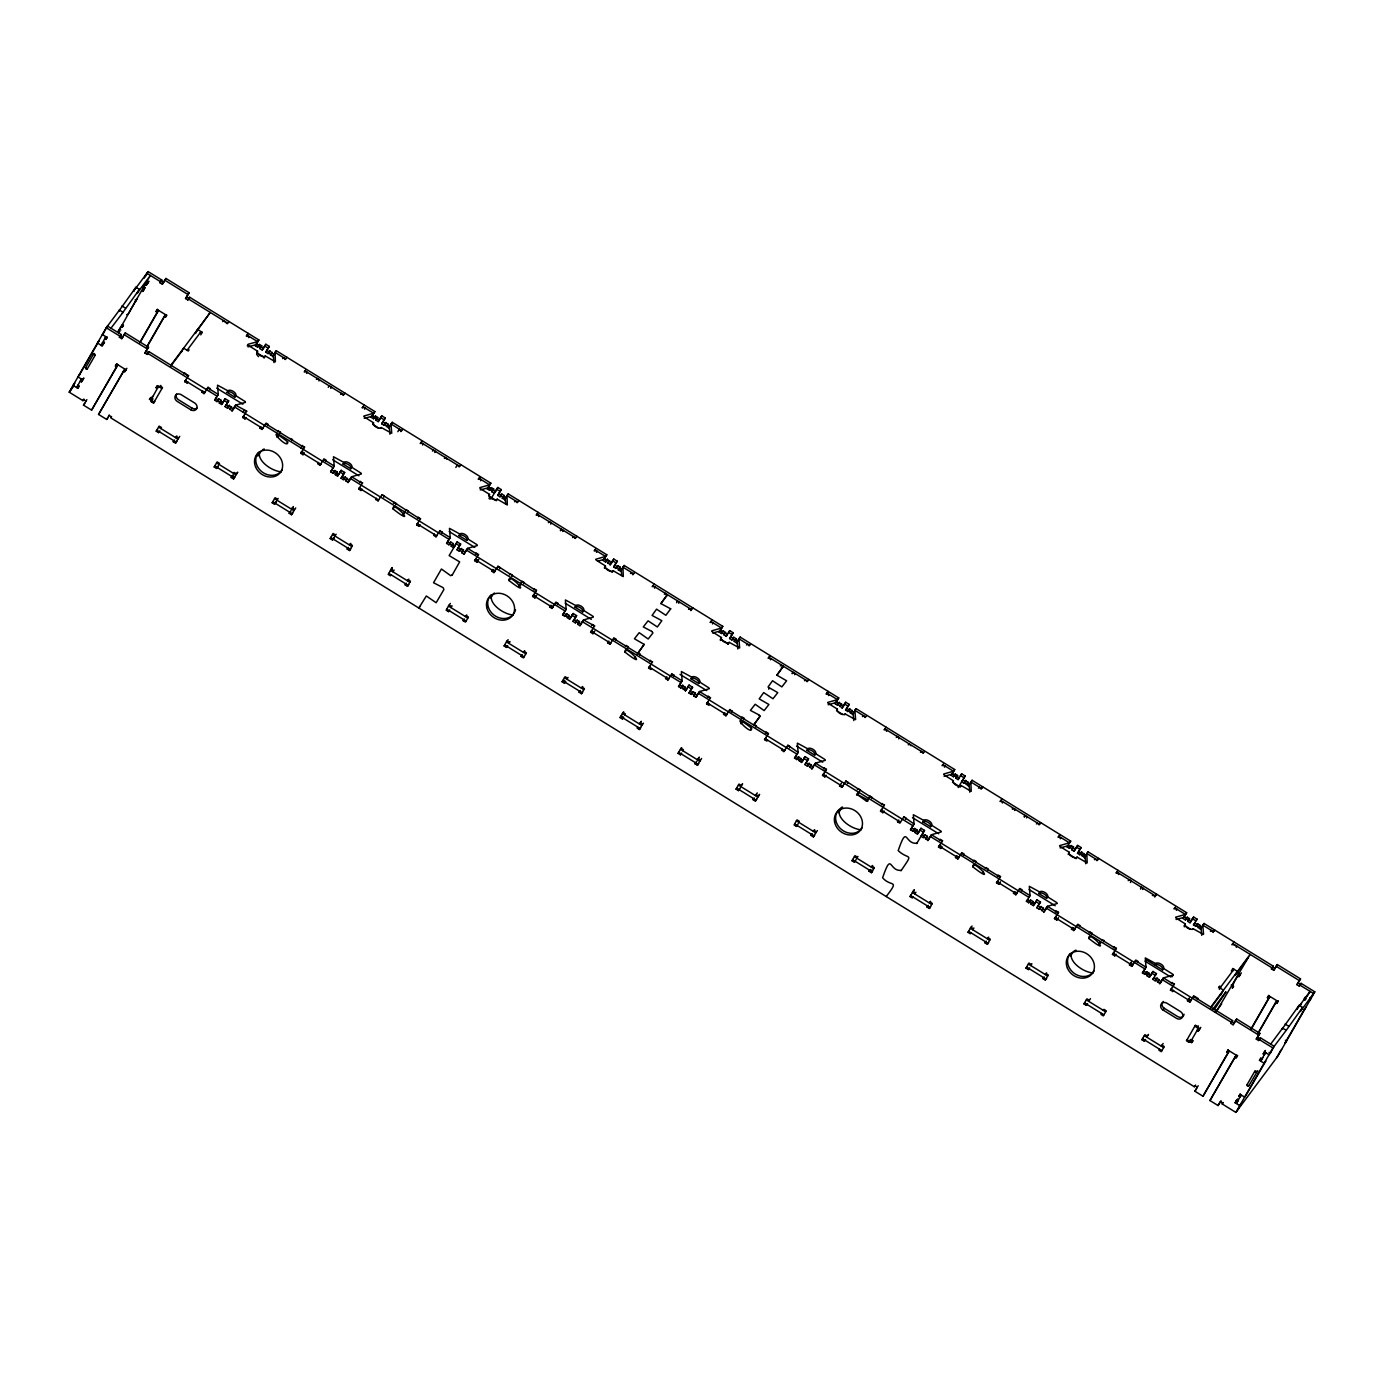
<?xml version="1.0" encoding="UTF-8"?>
<svg xmlns="http://www.w3.org/2000/svg" width="1384" height="1384" viewBox="0 0 1384 1384"><rect width="100%" height="100%" fill="white"/><g stroke="black" fill="none" stroke-linecap="round" stroke-linejoin="round"><path stroke-width="1.5" d="M651.674 631.363L652.954 632.903L648.179 639.01L639.2 632.678L634.443 638.785L644.166 644.39L637.228 654.321M670.704 608.839L660.912 603.597L666.984 595.189L665.081 593.182L664.372 594.255M670.704 608.822L665.877 615.292L656.552 609.15L652.072 615.447L661.846 620.689L657.365 626.969L648.058 620.828L643.283 626.935L651.674 631.363M758.795 714.819L760.076 716.341L753.778 724.905M758.795 714.819L750.405 710.39L755.18 704.266L764.141 710.597L768.916 704.491L759.193 698.885L763.674 692.588L772.999 698.747L777.773 692.64L768.034 687.035L772.532 680.738L781.839 686.897L786.614 680.772L776.891 675.184L782.946 666.777L781.043 664.787L780.334 665.86M452.43 574.81L450.7 575.692L441.427 569.014L433.538 582.733L443.122 587.664L443.901 589.515L436.15 602.732L426.324 595.985L418.85 608.026L420.113 606.348M477.342 545.556L467.584 548.358L464.003 554.102L461.668 552.683L463.519 549.967L461.201 548.548L459.35 551.247L457.031 549.811L460.63 544.05L457.152 541.905L449.143 555.607L459.644 561.887L452.101 575.242M901.347 870.328C888.736 871.764 892.023 850.641 882.611 877.75C891.002 887.646 900.033 878.494 886.21 896.538M916.952 843.202C904.323 844.638 907.627 823.515 898.199 850.624C908.942 860.744 914.08 851.419 901.036 870.761M85.566 367.815L85.998 369.113L87.296 368.888L95.098 355.325L94.666 354.027L93.368 354.252L85.566 367.815L87.296 368.888M135.736 300.864L135.303 299.567M118.47 331.399L137.051 298.494M857.769 792.323L858.201 793.62M1254.804 1071.251C1257.606 1074.313 1256.603 1069.624 1254.804 1071.251L1247.001 1084.814L1247.434 1086.111L1248.749 1085.886L1257.796 1070.645M83.974 399.232L82.919 400.651L69.2 392.174L106.257 327.748L119.37 310.154L123.107 312.196L110.98 328.198M70.463 390.496L74.771 383.143L73.093 385.392L77.746 388.247L78.992 386.568M79.234 375.237L99.146 340.758L97.468 343.007L102.105 345.862L104.544 342.142M103.61 332.835L107.502 326.053L121.221 334.53L119.387 337.229L121.705 338.665L122.968 336.987L120.65 335.551M119.37 310.154L118.782 311.175L135.926 287.267L139.403 289.412L137.068 293.477L137.916 292.353M81.448 379.06L76.587 387.537L78.248 385.288M105.824 336.675L101.032 345.498M77.746 388.247L79.113 385.946M83.87 378.091L80.289 381.102L81.448 381.811L83.663 378.368M102.105 345.862L104.336 342.436M107.07 337.731L105.911 337.021L104.665 338.699L105.824 339.426L106.983 337.385L102.347 334.53L104.025 332.281M135.926 287.267L133.591 291.332L134.421 290.207M122.276 313.32L139.403 289.412M143.953 278.374L146.877 273.288L160.613 281.765L161.859 280.07L148.14 271.61L135.009 289.204M145.216 276.696L148.14 271.61M119.751 331.485L118.384 331.053L120.91 326.641L122.173 324.963L123.332 325.673L122.086 327.351L120.91 326.641M144.957 287.976L143.919 289.377L142.76 288.668L146.548 282.578L147.707 283.288L148.884 281.246L146.445 284.966L145.285 284.256M119.543 331.762L118.574 333.527M122.086 327.351L123.453 325.05M141.583 290.692L142.742 291.418L143.919 289.377M146.445 284.966L147.621 282.942M82.919 400.651L83.715 399.353M119.387 337.229L121.221 334.53M117.813 365.047L116.567 366.725L115.408 366.016L116.654 364.338L117.813 365.047L91.604 410.131L83.49 405.131L86.31 400.737M121.705 338.665L125.304 332.904L148.503 347.228L144.905 352.989L147.223 354.408L149.057 351.709L188.293 375.929M493.137 490.092L495.455 491.528L494.192 493.206L491.874 491.787L493.707 489.071L491.389 487.652L489.555 490.351L487.237 488.915L490.836 483.154L392.26 422.31L389.925 426.376L385.859 422.501L384.025 425.199L381.707 423.763L385.306 418.02L381.811 415.857L378.23 421.618L375.912 420.182L377.745 417.484L375.427 416.048L373.576 418.747L371.258 417.328L374.856 411.567L276.281 350.723L273.945 354.788L269.897 350.896L268.046 353.612L265.728 352.176L269.326 346.415L265.849 344.27L262.251 350.031L259.933 348.595L261.766 345.896L259.448 344.46L257.614 347.159L255.296 345.723L258.894 339.98L189.695 297.266L187.861 299.965L185.542 298.529L189.124 292.768L165.942 278.461L162.343 284.204L160.025 282.786L160.613 281.765M160.025 282.786L161.859 280.07M115.408 366.016L116.775 363.698M162.343 284.204L165.942 278.461M91.604 410.131L116.567 366.725M156.046 311.573L157.292 309.878L158.451 310.604L157.205 312.282L156.046 311.573L157.413 309.255M107.935 417.76L106.689 419.438L98.558 414.439L123.522 371.033L124.785 369.338L125.944 370.064L124.681 371.742L123.522 371.033M139.525 343.024L157.205 312.282M124.785 369.338L98.558 414.439M140.77 341.346L158.451 310.604M124.681 371.742L126.895 368.3M146.479 347.315L164.16 316.573L165.405 314.895L166.564 315.604L165.319 317.299L164.16 316.573M146.687 347.453L165.405 314.895M106.689 419.438L109.232 415.096M144.905 352.989L148.503 347.228M165.319 317.299L166.703 314.981M1195.568 1085.056L1194.305 1086.734L110.755 417.83L111.55 416.532M147.223 354.408L149.057 351.709M185.542 298.529L189.124 292.768M187.861 299.965L189.695 297.266M154.108 402.087L149.472 399.232L153.053 396.222M156.098 387.693L157.361 386.015L158.52 386.724L157.257 388.42L156.098 387.693L157.274 385.669L161.911 388.523M158.433 386.378L151.133 399.734M154.783 401.429L153.52 403.107L151.202 401.671L151.79 400.651M181.269 352.245L183.605 348.163L188.241 351.034L189.089 349.91L187.636 349.702M153.52 403.107L162.499 387.503L160.181 386.084L159.593 387.087L160.855 385.409M199.919 333.233L202.22 332.316L197.566 329.461L195.23 333.527L196.078 332.402M200.749 334.859L202.22 332.316M183.761 373.818L184.47 372.746L188.362 375.981M159.8 430.943L158.555 432.621L156.236 431.202L159.16 426.116L161.478 427.535L160.89 428.556M187.238 382.832L184.695 381.69L188.708 375.375M158.555 432.621L159.143 431.618M187.013 383.126L187.809 381.828M222.703 321.607L223.43 320.534L227.253 323.735L228.931 321.486M176.823 441.444L175.56 443.122L173.242 441.704L173.83 440.683M205.282 391.932L204.036 393.627L201.718 392.191L202.289 391.17M175.56 443.122L178.484 438.036L176.166 436.617L175.578 437.621L176.841 435.943M204.036 393.627L208.05 387.312L210.368 388.731L209.659 389.804M206.579 389.856L208.05 387.312M246.3 336.174L247.009 335.101L257.632 341.658L258.894 339.98M248.618 337.592L249.033 337.039M245.4 402.381L235.643 405.166L233.308 409.232L229.26 405.356L227.408 408.055L225.09 406.619L228.689 400.876L225.211 398.73L221.613 404.474L219.295 403.038L221.146 400.339L218.828 398.921L216.977 401.62L214.658 400.184L218.257 394.423L217.513 385.15L227.979 390.859A4.55 2.318 29.9 0 1 233.239 391.378A4.55 2.318 29.9 0 1 235.713 395.634L245.141 401.55M214.658 400.184L218.257 394.423L207.617 387.866M247.286 345.758L248.168 344.235L257.632 341.658L255.296 345.723M216.977 401.62L217.565 400.599L219.883 402.035L221.146 400.339M218.828 398.921L218.24 399.924L215.921 398.505M219.295 403.038L219.883 402.035M235.713 395.634L234.83 397.156L227.097 392.381L227.979 390.859M221.613 404.474L225.211 398.73M257.614 347.159L258.202 346.138L260.521 347.574L261.766 345.896M259.448 344.46L258.877 345.481L256.559 344.045M225.09 406.619L228.689 400.876M248.151 345.273L257.58 351.19L256.697 352.712L264.43 357.487L265.313 355.965L275.399 361.829L275.035 352.401L276.281 350.723M259.933 348.595L260.521 347.574M227.408 408.055L229.26 405.356M262.251 350.031L265.849 344.27M233.1 409.526L232.062 410.927L227.997 407.034M232.062 410.927L235.643 405.166L246.698 411.169L243.965 410.304M265.728 352.176L269.326 346.415M268.046 353.612L269.897 350.896M273.945 354.788L272.683 356.466L268.634 352.591M272.683 356.466L275.035 352.401L285.658 358.958M242.927 412.276L244.38 409.733M217.79 466.737L216.544 468.432L214.209 466.996L217.15 461.91L219.468 463.346L218.88 464.349M246.058 417.518L245.003 418.92L242.684 417.484L246.698 411.169M216.544 468.432L218.378 465.716M245.003 418.92L245.591 417.899M282.63 358.594L283.339 357.522L285.242 359.529L286.921 357.28M232.477 475.802L234.796 477.238L233.55 478.933L231.232 477.497L231.803 476.477M233.567 473.432L234.155 472.411L236.474 473.847L237.719 472.152M263.271 427.725L262.008 429.421L259.69 427.985L260.486 426.687M233.55 478.933L236.474 473.847M262.008 429.421L266.022 423.106L268.358 424.542L267.631 425.597M304.272 371.967L304.982 370.895L343.647 394.751M305.899 369.822L304.567 371.448L307.3 372.331L306.591 373.403M277.492 431.687L278.201 430.614L280.225 432.552M279.81 433.123L280.519 432.05M316.452 379.476L317.161 378.403L319.479 379.839L318.925 380.946M286.765 443.312L287.63 441.79C260.988 420.788 289.1 451.755 287.63 441.79M289.896 438.52L292.508 439.455L291.799 440.527M328.267 387.33L329.15 385.807L331.468 387.243L330.759 388.316M301.66 446.599L302.369 445.527L304.393 447.482M300.899 448.07L302.369 445.527M275.779 502.53L276.368 501.527L274.516 504.226L272.198 502.79L275.122 497.704L277.44 499.14L276.869 500.16L278.115 498.465M304.03 453.312L302.992 454.713L300.674 453.277L304.688 446.963M274.516 504.226L275.105 503.205M302.992 454.713L303.788 453.416M340.62 394.388L341.329 393.333L343.232 395.322L344.91 393.073M292.785 513.032L291.522 514.727L289.204 513.291L291.055 510.592M293.391 506.527L291.557 509.226L292.803 507.53M321.261 463.536L319.998 465.214L317.68 463.778L318.476 462.481M291.522 514.727L294.463 509.641L292.128 508.205M319.998 465.214L324.012 458.9L326.33 460.336L325.621 461.408M362.262 407.761L364.234 405.01M362.383 407.709L362.971 406.688L373.611 413.245L374.856 411.567M364.58 409.197L365.29 408.124L362.556 407.259M361.38 473.968L351.623 476.753L349.287 480.836L345.221 476.944L343.388 479.642L341.07 478.224L344.668 472.463L341.191 470.318L337.592 476.079L335.274 474.643L337.108 471.944L334.79 470.508L332.956 473.207L330.638 471.771L334.219 466.027L333.475 456.737L343.941 462.464A4.55 2.318 29.9 0 1 349.2 462.965A4.55 2.318 29.9 0 1 351.674 467.221L361.103 473.155M330.638 471.771L334.219 466.027L323.596 459.453M332.956 473.207L333.527 472.186L335.862 473.622L337.108 471.944M334.79 470.508L334.201 471.529L331.883 470.093M335.274 474.643L335.862 473.622M351.674 467.221L350.792 468.761L343.076 463.986L343.941 462.464M337.592 476.079L341.191 470.318M371.258 417.328L373.611 413.245L363.854 416.048M373.576 418.747L374.164 417.743L376.483 419.162L377.745 417.484M375.427 416.048L374.839 417.068L372.521 415.632M341.07 478.224L344.668 472.463M373.109 423.556L373.542 422.777L364.113 416.861M375.912 420.182L376.483 419.162M343.388 479.642L345.221 476.944M378.23 421.618L381.811 415.857M349.287 480.836L348.024 482.514L343.976 478.639M381.707 423.763L385.306 418.02M348.024 482.514L351.623 476.753L362.245 483.327M380.842 428.313L381.275 427.552L391.741 433.278L390.997 423.988L392.26 422.31M384.025 425.199L385.859 422.501M389.925 426.376L388.662 428.054L384.614 424.179M388.662 428.054L390.997 423.988L401.637 430.562M359.632 482.393L360.359 481.338L362.383 483.276M332.506 540.019L334.34 537.321L332.506 540.019L330.188 538.584L333.112 533.497L335.43 534.933L334.841 535.954L336.104 534.259M362.02 489.106L360.982 490.507L358.664 489.071L362.677 482.757M360.982 490.507L361.553 489.486M398.592 430.199L399.319 429.127L397.848 431.67M400.928 431.618L402.536 429.472M350.775 548.842L349.512 550.521L347.194 549.085L347.782 548.064M378.195 500.731L375.67 499.572L376.465 498.275M349.512 550.521L352.436 545.434L350.117 543.998L349.529 545.019L350.792 543.341M377.988 501.008L382.001 494.693L384.32 496.129L383.61 497.202M382.001 494.693L420.234 519.121M420.252 443.555L420.961 442.482L459.609 466.356M421.861 441.409L420.546 443.053L423.279 443.918L422.57 444.991M393.471 503.274L394.18 502.219L396.499 503.638L395.789 504.71M393.073 508.949C391.603 498.967 419.715 529.934 393.073 508.949L394.25 506.994M432.431 451.08L433.14 450.008L435.458 451.443L434.749 452.499M403.609 513.377L402.727 514.9L404.405 512.668M404.872 511.699L406.152 509.606L408.488 511.042L407.761 512.115M444.402 458.467L445.112 457.395L447.153 459.35M417.622 518.204L418.331 517.132L420.373 519.069M390.426 571.125L392.347 567.613L388.177 574.377L390.496 575.813L391.084 574.793M420.009 524.899L418.954 526.301L416.636 524.882L420.649 518.55M418.954 526.301L419.75 525.003M455.838 467.463L457.291 464.92L459.194 466.91L460.872 464.661M408.764 584.636L407.502 586.314L405.183 584.878L405.772 583.858M437.015 535.4L435.977 536.802L433.642 535.366L434.438 534.068M407.502 586.314L410.425 581.228L408.107 579.792L407.519 580.813L408.782 579.135M435.977 536.802L439.991 530.487L442.015 532.425M441.6 532.996L442.309 531.923M478.241 479.348L479.85 477.203M480.559 480.784L481.269 479.712L478.518 478.847M454.609 546.265L453.554 547.666L451.236 546.23L453.087 543.531L450.769 542.096L448.918 544.794L446.599 543.376L450.198 537.615L449.454 528.342L459.921 534.051A4.55 2.318 29.9 0 1 465.18 534.57A4.55 2.318 29.9 0 1 467.654 538.826L477.082 544.742M446.599 543.376L450.198 537.615L439.558 531.058M448.918 544.794L449.506 543.791L451.824 545.209L453.087 543.531M450.769 542.096L450.181 543.116L447.862 541.68M451.236 546.23L451.824 545.209M467.654 538.826L466.771 540.348L459.038 535.573L459.921 534.051M487.237 488.915L490.836 483.154M455.267 545.192L457.152 541.905M489.555 490.351L490.144 489.331L492.462 490.766L493.707 489.071M491.389 487.652L490.818 488.656L488.5 487.237M457.031 549.811L460.63 544.05M489.088 495.143L489.521 494.382L480.092 488.466M491.874 491.787L492.462 490.766M459.35 551.247L461.201 548.548M490.853 499.018L497.79 487.462L501.267 489.607L497.669 495.351L499.987 496.787L501.838 494.088L504.157 495.524L502.306 498.223L504.624 499.659L508.222 493.898L606.798 554.759L603.199 560.503L605.517 561.939L607.368 559.24L611.417 563.115L613.752 559.049L617.247 561.195L613.648 566.956L615.966 568.392L617.8 565.675L620.118 567.111L618.285 569.81L620.603 571.246L624.201 565.485L722.777 626.346L719.178 632.107L721.496 633.526L723.33 630.827L727.396 634.72L726.133 636.398L722.085 632.523L721.496 633.526M494.953 492.393L497.79 487.462M461.668 552.683L463.519 549.967M464.003 554.102L467.584 548.358L478.224 554.915M497.669 495.351L501.267 489.607M508.222 493.898L506.976 495.593L507.34 505.004L497.254 499.157L496.372 500.679L488.638 495.904M499.987 496.787L501.838 494.088M502.306 498.223L504.157 495.524M504.624 499.659L506.976 495.593L517.599 502.15M475.612 553.998L476.321 552.925L478.345 554.863M474.626 560.676L475.888 558.98L478.207 560.416L476.944 562.094L474.626 560.676L478.639 554.361M452.066 605.863L450.821 607.541L451.409 606.521L449.091 605.085L446.15 610.171L448.485 611.607L449.056 610.586M476.944 562.094L478.795 559.396M514.571 501.786L515.281 500.714L517.183 502.703L518.862 500.472M466.771 614.928L465.508 616.607L466.097 615.586L468.415 617.022L465.491 622.108L463.173 620.672L463.744 619.669M491.631 571.177L492.894 569.481L495.212 570.917L493.95 572.595L491.631 571.177L492.22 570.156M493.95 572.595L497.963 566.281L500.281 567.717L499.572 568.789M497.963 566.281L536.213 590.708M536.213 515.142L538.186 512.391M538.532 516.578L539.241 515.505L536.508 514.64M509.433 574.879L510.142 573.806L512.461 575.242L511.751 576.315M509.035 580.536C507.565 570.554 535.694 601.538 509.035 580.536L510.229 578.581M548.393 522.668L549.102 521.595L551.42 523.031L550.711 524.103M519.571 584.982L518.706 586.505L520.384 584.256M520.834 583.287L522.131 581.211L524.449 582.629L523.74 583.702M560.382 530.072L561.091 528.999L560.503 530.764M562.7 531.491L563.409 530.435L560.676 529.553M533.601 589.792L534.311 588.719L536.335 590.657M507.72 645.722L506.457 647.401L504.139 645.982L507.063 640.896L509.381 642.314L508.81 643.335L510.056 641.657M536.767 595.189L534.933 597.905L532.615 596.469L536.629 590.155M506.457 647.401L507.046 646.397M534.933 597.905L535.522 596.885M572.561 537.58L573.27 536.508L575.173 538.497L576.851 536.265M524.744 650.722L523.498 652.4L524.069 651.397L526.404 652.816L523.463 657.902L521.145 656.483L521.733 655.462M549.621 606.971L550.884 605.275L553.202 606.711L551.939 608.406L549.621 606.971L550.209 605.95M551.939 608.406L555.953 602.092L558.271 603.51L557.562 604.583M594.203 550.953L595.812 548.808M596.521 552.372L597.231 551.316L594.497 550.434M593.321 617.16L583.564 619.946L579.965 625.706L577.647 624.271L579.481 621.572L577.163 620.136L575.329 622.835L573.011 621.399L576.609 615.655L573.132 613.51L570.779 617.575L566.731 613.683L564.897 616.399L562.579 614.963L566.16 609.202L565.416 599.929L575.882 605.638A4.55 2.318 29.9 0 1 581.142 606.157A4.55 2.318 29.9 0 1 583.615 610.413L593.044 616.33M562.579 614.963L566.16 609.202L555.538 602.646M564.897 616.399L565.468 615.378L569.533 619.253L570.779 617.575M566.731 613.683L566.143 614.704L563.824 613.285M583.615 610.413L582.733 611.936L575.017 607.161L575.882 605.638M569.533 619.253L573.132 613.51M603.199 560.503L606.798 554.759M605.517 561.939L606.106 560.918L610.171 564.81L611.417 563.115M607.368 559.24L606.78 560.26L604.462 558.825M573.011 621.399L576.609 615.655M604.375 568.115A4.55 2.318 29.9 0 1 604.618 567.492L605.483 565.969L596.054 560.053M575.329 622.835L575.917 621.814L578.235 623.25L579.481 621.572M577.163 620.136L576.592 621.157L574.256 619.721M610.171 564.81L613.752 559.049M577.647 624.271L578.235 623.25M613.648 566.956L617.247 561.195M579.965 625.706L583.564 619.946L594.618 625.949L592.3 624.513L591.573 625.585M624.201 565.485L622.938 567.181L623.302 576.609L613.216 570.744L612.351 572.267L604.618 567.492M615.966 568.392L616.555 567.371L618.873 568.789L620.118 567.111M617.8 565.675L617.212 566.696L614.894 565.26M618.285 569.81L618.873 568.789M620.603 571.246L622.938 567.181L633.578 573.737M562.129 681.776L563.392 680.08L565.71 681.516L564.447 683.212L562.129 681.776L565.053 676.689L567.371 678.108L566.783 679.129L568.046 677.451M594.168 632.004L592.923 633.699L590.605 632.263L594.618 625.949M564.447 683.212L565.035 682.191M592.923 633.699L594.757 631M630.533 573.374L630.966 572.82M632.851 574.81L634.477 572.665M582.716 692.017L581.453 693.695L579.135 692.277L579.723 691.256M611.174 642.505L609.929 644.2L607.611 642.764L608.199 641.743M581.453 693.695L584.377 688.609L582.058 687.191L581.47 688.194L582.733 686.516M609.929 644.2L613.942 637.886L616.261 639.304L615.551 640.377M652.193 586.747L654.165 583.996M654.511 588.183L655.22 587.11L652.487 586.228M625.412 646.466L626.122 645.394L628.44 646.83L627.142 648.923M625.014 652.123C623.544 642.159 651.656 673.126 625.014 652.123L626.191 650.186M666.517 596.141L667.399 594.618L660.912 603.58M634.668 658.092L635.55 656.57M639.702 655.289L640.429 654.234L638.093 652.798M678.662 603.095L679.094 602.524M649.563 661.379L650.272 660.306L652.297 662.261M620.118 717.569L621.364 715.891L623.682 717.31L622.437 719.005L620.118 717.569L623.042 712.483L625.36 713.919L624.772 714.923M651.483 668.472L650.895 669.493L648.577 668.057L652.591 661.742M622.437 719.005L623.025 717.985M688.523 609.168L688.938 608.614M690.841 610.603L692.813 607.853M637.713 727.05L637.124 728.071L639.443 729.506L640.706 727.811M669.164 678.298L667.918 679.994L665.583 678.558L666.171 677.537M640.723 722.31L641.311 721.289L639.46 724.005L640.048 722.984L642.366 724.42L639.443 729.506M667.918 679.994L671.932 673.679L673.956 675.617M673.541 676.171L674.25 675.115M710.165 622.541L712.137 619.79M712.5 623.976L713.21 622.904L710.459 622.039M680.859 687.986L681.447 686.966L685.495 690.841L686.758 689.163L682.71 685.288L680.859 687.986L678.541 686.551L682.139 680.807L681.395 671.517L691.862 677.226A4.55 2.318 29.9 0 1 697.121 677.762A4.55 2.318 29.9 0 1 699.595 682.001L709.023 687.934M678.541 686.551L682.139 680.807L671.499 674.233M699.595 682.001L698.712 683.54L690.979 678.766L691.862 677.226M719.178 632.107L722.777 626.346M685.495 690.841L689.094 685.097L692.571 687.242L688.972 693.003L691.291 694.422L693.142 691.723L695.46 693.159L693.609 695.858L695.944 697.294L699.526 691.533L709.283 688.748M688.972 693.003L692.571 687.242M720.441 640.481A4.55 2.318 29.9 0 1 720.58 639.097L721.462 637.557L712.033 631.64M691.291 694.422L691.879 693.419L694.197 694.837L695.46 693.159M693.142 691.723L692.554 692.744L690.235 691.308M726.133 636.398L729.731 630.637L733.209 632.782L729.61 638.543L731.928 639.979L733.779 637.28L736.098 638.699L734.247 641.415L736.565 642.833L740.163 637.09L838.739 697.934L835.14 703.695L837.458 705.131L839.309 702.432L843.358 706.307L845.693 702.242L849.188 704.387L845.589 710.13L847.908 711.566L849.741 708.867L853.79 712.743L852.544 714.438L848.496 710.546L847.908 711.566M693.609 695.858L694.197 694.837M695.944 697.294L699.526 691.533L710.165 698.107M729.61 638.543L733.209 632.782M727.759 644.287A4.55 2.318 29.9 0 0 728.313 643.854L729.195 642.332L739.662 648.041L738.918 638.768L740.163 637.09M731.928 639.979L732.517 638.958L734.835 640.394L736.098 638.699M733.779 637.28L733.191 638.284L730.873 636.865M734.247 641.415L734.835 640.394M736.565 642.833L738.918 638.768L749.54 645.325M707.553 697.173L708.262 696.1L710.286 698.055M681.672 753.104L680.426 754.799L678.091 753.363L681.032 748.277L683.35 749.713L682.762 750.733M709.473 704.266L708.885 705.286L706.567 703.851L710.58 697.536M680.426 754.799L680.997 753.778M746.512 644.979L747.222 643.906L749.125 645.896L750.439 644.252M698.678 763.605L697.432 765.3L695.114 763.864L696.948 761.165M699.283 757.1L697.449 759.799L698.712 758.103M727.154 714.109L725.891 715.788L723.572 714.352L724.161 713.331M697.432 765.3L700.356 760.214L698.038 758.778M725.891 715.788L729.904 709.473L731.946 711.411M731.513 711.981L732.222 710.909M768.155 658.334L770.127 655.583M770.473 659.77L770.905 659.199M741.374 718.054L742.083 716.998L744.402 718.417L743.692 719.49M768.795 689.232L768.777 687.9M750.647 729.679L751.512 728.157C724.87 707.155 752.982 738.139 751.512 728.157M755.681 726.894L756.391 725.822L754.072 724.386M792.323 673.247L793.032 672.174L792.15 673.714M794.641 674.683L795.35 673.61L792.617 672.745M765.542 732.984L766.252 731.911L768.276 733.849M739.662 788.915L738.399 790.593L736.08 789.157L739.004 784.071L741.322 785.506L742.585 783.828L740.751 786.527L741.322 785.506M767.463 740.059L766.874 741.08L764.556 739.644L768.57 733.33M738.399 790.593L740.25 787.894M804.502 680.772L805.211 679.7L807.114 681.689L808.775 679.44M756.667 799.416L755.404 801.094L753.086 799.658L753.674 798.637M782.15 749.142L781.562 750.145L783.88 751.581L785.143 749.903M755.404 801.094L759.591 794.329M783.88 751.581L787.894 745.267L790.212 746.703L789.503 747.775M787.894 745.267L798.101 752.394L794.52 758.138L796.838 759.574L798.672 756.875L802.72 760.75L805.073 756.685L808.55 758.83L804.952 764.591L807.27 766.027L809.104 763.328L813.169 767.203L811.906 768.881L807.858 765.006L807.27 766.027M826.144 694.128L828.116 691.377L827.234 692.9M828.462 695.564L829.172 694.491L826.438 693.626M794.52 758.138L798.101 752.394L797.357 743.121L807.823 748.831A4.55 2.318 29.9 0 1 813.083 749.349A4.55 2.318 29.9 0 1 815.557 753.605L824.985 759.522M796.838 759.574L798.672 756.875M802.72 760.75L801.474 762.446L797.409 758.553M815.557 753.605L814.674 755.128L806.958 750.353L807.823 748.831M801.474 762.446L805.073 756.685M835.14 703.695L838.739 697.934M837.458 705.131L839.309 702.432M804.952 764.591L808.55 758.83M827.995 703.245L837.424 709.162L836.559 710.684L842.562 714.386M843.358 706.307L842.112 707.985L838.047 704.11M809.104 763.328L808.533 764.331L806.197 762.913M842.112 707.985L845.693 702.242M845.589 710.13L849.188 704.387M811.906 768.881L815.505 763.138L825.262 760.335M844.724 714.698L845.157 713.936L855.623 719.645L854.88 710.355L856.142 708.677L954.718 769.539L951.119 775.282L953.438 776.718L955.271 774.019L957.59 775.455L955.756 778.154L958.074 779.59L959.337 777.894L957.019 776.459M849.741 708.867L849.153 709.888L846.835 708.452M852.544 714.438L856.142 708.677M823.515 768.777L824.241 767.705L826.265 769.642M826.11 775.196L824.864 776.874L822.546 775.455L826.559 769.141M798.724 822.321L799.312 821.3L796.994 819.864L794.07 824.951L796.388 826.386L796.976 825.366M824.864 776.874L825.435 775.87M862.474 716.566L863.201 715.493L865.087 717.483L866.419 715.857M814.657 835.209L813.394 836.888L811.076 835.452L811.664 834.448M843.115 785.697L841.87 787.375L839.552 785.956L840.14 784.936M813.394 836.888L816.318 831.801L814 830.365L813.411 831.386L814.674 829.708M841.87 787.375L845.884 781.06L848.202 782.496L847.492 783.569M845.884 781.06L884.116 805.488M884.134 729.922L886.089 727.171M886.452 731.357L887.161 730.285L884.428 729.42M857.353 789.659L858.063 788.586L860.381 790.022L859.672 791.077M896.313 737.447L897.022 736.374L899.341 737.81L898.631 738.883M867.491 799.744L866.609 801.284L856.523 794.018L867.491 799.744L867.924 801.059L866.609 801.284L868.287 799.035M868.754 798.066L870.034 795.973L872.076 797.928M871.643 798.481L872.37 797.409M908.285 744.851L908.994 743.779L911.035 745.716M881.504 804.571L882.213 803.498L884.238 805.436M856.212 859.481L854.378 862.18L852.06 860.761L854.983 855.658L857.302 857.094L856.713 858.115L857.976 856.437M884.099 810.989L882.836 812.685L880.518 811.249L884.532 804.934M854.378 862.18L854.966 861.159M882.836 812.685L883.424 811.664M920.464 752.36L921.173 751.287L923.076 753.277L924.408 751.65M869.066 871.245L870.311 869.567L872.647 871.003L871.384 872.681L869.066 871.245L869.654 870.242M905.482 819.363L906.191 818.29L903.873 816.854L899.859 823.169L897.524 821.75L898.112 820.729M871.384 872.681L874.307 867.595L871.989 866.159L871.401 867.18L872.664 865.502M903.873 816.854L914.08 823.982L910.482 829.743L912.8 831.178L914.651 828.462L916.969 829.898L915.118 832.597L917.436 834.033L921.035 828.289L924.512 830.435L921.675 835.365M942.106 765.733L943.732 763.587M944.442 767.151L945.151 766.079L942.4 765.214M910.482 829.743L914.08 823.982L913.336 814.709L923.803 820.418A4.55 2.318 29.9 0 1 929.062 820.937A4.55 2.318 29.9 0 1 931.536 825.193L940.964 831.109M912.8 831.178L914.651 828.462M915.118 832.597L916.969 829.898M931.536 825.193L930.654 826.715L922.92 821.94L923.803 820.418M917.436 834.033L921.035 828.289M951.119 775.282L954.718 769.539M953.438 776.718L955.271 774.019M916.64 843.635L924.512 830.435M952.971 781.51L953.403 780.749L943.974 774.832M955.756 778.154L957.59 775.455M925.083 834.915L924.495 835.936L922.176 834.5L920.914 836.178L923.232 837.614L925.083 834.915L927.401 836.351L926.813 837.355L929.131 838.791L927.885 840.486L923.82 836.593M958.074 779.59L961.672 773.829L965.15 775.974L962.312 780.905M927.885 840.486L931.467 834.725L941.224 831.922M958.212 787.531L965.15 775.974M929.719 837.77L931.467 834.725L942.106 841.282M1237.607 1055.646L1236.154 1055.438L1234.909 1057.134L1209.945 1100.539L1218.058 1105.539L1220.411 1101.474L1222.729 1102.91L1222.141 1103.93L1235.86 1112.39L1277.743 1056.251L1314.8 991.826L1301.081 983.349L1299.23 986.065L1296.912 984.63L1300.51 978.869L1277.311 964.561L1273.73 970.305L1271.412 968.869L1273.245 966.17L1204.045 923.457L1201.71 927.522L1197.662 923.647L1195.811 926.346L1193.492 924.91L1197.091 919.166L1193.614 917.021L1190.015 922.765L1187.697 921.329L1189.531 918.63L1187.213 917.194L1185.379 919.91L1183.061 918.474L1186.659 912.713L1088.083 851.869L1085.731 855.935L1081.682 852.06L1079.849 854.758L1077.531 853.322L1081.129 847.562L1077.634 845.416L1074.053 851.177L1071.718 849.741L1073.569 847.043L1071.251 845.607L1069.399 848.306L1067.081 846.887L1070.68 841.126L972.104 780.265L970.859 781.96L971.222 791.371L961.136 785.524L960.254 787.046L952.521 782.271M965.721 780.455L965.132 781.476L962.814 780.04L961.551 781.735L963.869 783.154L965.721 780.455L969.769 784.347L972.104 780.265M969.769 784.347L968.506 786.026L964.458 782.15M968.506 786.026L970.859 781.96L981.481 788.517M939.494 840.365L940.203 839.292L942.521 840.728L941.518 842.302M912.938 896.97L912.35 897.974L910.032 896.555L914.219 889.774M938.508 847.043L939.771 845.364L942.089 846.783L940.826 848.478L938.508 847.043L942.521 840.728M940.826 848.478L941.414 847.458M978.453 788.153L979.163 787.081L981.066 789.088L982.744 786.839L982.156 787.859M930.619 906.797L929.373 908.475L927.055 907.056L927.626 906.036M958.887 857.561L957.832 858.98L955.514 857.544L956.309 856.246M929.373 908.475L932.297 903.389L929.979 901.97L929.391 902.974L930.636 901.295M957.832 858.98L961.845 852.665L964.164 854.084L963.454 855.156M1000.096 801.526L1002.068 798.758M1002.414 802.945L1002.829 802.391M973.315 861.246L974.025 860.173L976.343 861.609L975.634 862.682M972.917 866.903C971.447 856.938 999.577 887.905 972.917 866.903L974.111 864.965M1012.275 809.034L1012.69 808.481M1014.593 810.47L1015.302 809.398L1012.569 808.533M982.588 872.871L983.453 871.349M985.304 868.65L986.014 867.578L988.332 869.014L987.622 870.069M1024.264 816.439L1024.973 815.366L1024.385 817.148M1026.582 817.875L1027.291 816.802L1024.558 815.92M997.483 876.159L998.193 875.086L1000.511 876.522L999.507 878.096M970.928 932.764L970.34 933.785L968.021 932.349L970.945 927.263L973.263 928.699L972.675 929.702L973.938 928.024M1000.061 882.577L998.816 884.272L996.497 882.836L1000.511 876.522M998.816 884.272L1000.442 881.85M1036.443 823.947L1037.152 822.874L1039.055 824.881L1040.716 822.632L1040.145 823.653M988.609 942.591L987.346 944.286L985.027 942.85L985.616 941.829M1016.877 893.372L1015.821 894.773L1013.503 893.337L1014.091 892.317M987.346 944.286L990.269 939.2L987.951 937.764L987.38 938.784L988.626 937.089M1015.821 894.773L1019.835 888.459L1022.153 889.895L1021.444 890.95M1058.085 837.32L1060.057 834.569M1060.404 838.756L1060.819 838.185M1057.203 903.527L1047.446 906.312L1045.11 910.395L1041.045 906.503L1039.211 909.201L1036.893 907.783L1040.491 902.022L1037.014 899.877L1033.416 905.62L1031.097 904.202L1032.931 901.486L1030.613 900.067L1028.779 902.766L1026.444 901.33L1030.042 895.586L1029.298 886.296L1039.765 892.005A4.55 2.318 29.9 0 1 1045.024 892.524A4.55 2.318 29.9 0 1 1047.498 896.78L1056.926 902.697M1028.779 902.766L1029.35 901.745L1031.668 903.181L1032.931 901.486M1030.613 900.067L1030.025 901.088L1027.707 899.652L1026.444 901.33M1031.097 904.202L1031.668 903.181M1047.498 896.78L1046.615 898.303L1038.882 893.545L1039.765 892.005M1033.416 905.62L1037.014 899.877M1069.399 848.306L1069.988 847.285L1072.306 848.721L1073.569 847.043M1071.251 845.607L1070.662 846.627L1068.344 845.192L1067.081 846.887M1036.893 907.783L1040.491 902.022M1068.258 854.499A4.55 2.318 29.9 0 1 1068.5 853.876L1069.365 852.336L1059.936 846.42M1071.718 849.741L1072.306 848.721M1039.211 909.201L1041.045 906.503M1074.053 851.177L1077.634 845.416M1045.11 910.395L1043.847 912.073L1039.799 908.198M1043.847 912.073L1047.446 906.312L1058.068 912.886M1077.531 853.322L1081.129 847.562M1088.083 851.869L1086.821 853.547L1087.184 862.976L1077.098 857.111L1076.233 858.634L1068.5 853.876M1079.849 854.758L1081.682 852.06M1085.731 855.935L1084.485 857.613L1080.42 853.738M1084.485 857.613L1086.821 853.547L1097.46 860.104M1055.456 911.952L1056.182 910.88L1058.501 912.316L1057.497 913.89M1029.592 967.883L1028.329 969.579L1026.011 968.143L1028.935 963.056L1031.253 964.492L1030.665 965.513L1031.928 963.818M1058.431 917.644L1056.805 920.066L1054.47 918.63L1058.501 912.316M1028.329 969.579L1028.918 968.558M1056.805 920.066L1057.376 919.045M1094.415 859.741L1095.125 858.686L1097.028 860.675L1098.706 858.426L1098.118 859.447M1046.598 978.384L1045.335 980.08L1043.017 978.644L1043.605 977.623M1073.327 927.799L1075.057 928.889L1073.811 930.567L1071.493 929.131L1072.289 927.834M1045.335 980.08L1048.259 974.993L1045.941 973.558L1045.352 974.578L1046.615 972.883M1073.811 930.567L1077.825 924.252L1080.143 925.688L1079.434 926.761M1116.075 873.114L1118.03 870.363M1118.393 874.55L1119.102 873.477L1116.369 872.612M1089.294 932.833L1090.004 931.761L1092.028 933.716M1088.879 938.49C1087.426 928.526 1115.539 959.493 1088.879 938.49L1090.073 936.553M1091.613 934.269L1092.322 933.197M1128.254 880.639L1128.963 879.567L1131.282 880.985L1130.399 882.525M1101.699 939.667L1104.294 940.601L1103.584 941.674M1142.544 889.462L1143.253 888.39L1140.935 886.954L1140.554 889.082M1113.445 947.746L1114.155 946.691L1116.179 948.628M1087.564 1003.694L1086.319 1005.372L1084.001 1003.936L1086.924 998.85L1089.243 1000.286L1088.654 1001.307L1090.488 998.608M1116.04 954.181L1114.777 955.86L1112.459 954.424L1116.473 948.109M1086.319 1005.372L1086.907 1004.351M1114.777 955.86L1115.573 954.562M1152.405 895.552L1152.82 894.981M1154.723 896.97L1156.695 894.22L1156.107 895.24M1101.595 1013.417L1101.007 1014.437L1103.325 1015.873L1106.249 1010.787L1103.93 1009.351L1103.342 1010.372M1129.465 964.925L1131.316 962.226L1130.728 963.247L1133.046 964.683L1131.783 966.361L1129.465 964.925L1130.053 963.921M1131.783 966.361L1135.814 960.046L1138.132 961.482L1137.423 962.555M1174.047 908.907L1175.673 906.762M1176.383 910.343L1177.092 909.271L1174.341 908.406M1173.165 975.114L1163.408 977.917L1161.072 981.983L1157.024 978.09L1155.173 980.806L1152.855 979.37L1156.453 973.609L1152.976 971.464L1149.377 977.225L1147.059 975.789L1148.91 973.09L1146.592 971.654L1144.741 974.353L1142.423 972.917L1146.021 967.174L1145.277 957.901L1155.744 963.61A4.55 2.318 29.9 0 1 1161.003 964.112A4.55 2.318 29.9 0 1 1163.477 968.385L1172.905 974.301M1142.423 972.917L1146.021 967.174L1135.382 960.617M1144.741 974.353L1145.329 973.333L1147.647 974.769L1148.91 973.09M1146.592 971.654L1146.004 972.675L1143.686 971.239M1147.059 975.789L1147.647 974.769M1155.744 963.61L1154.861 965.132A4.55 2.318 29.9 0 1 1160.121 965.651A4.55 2.318 29.9 0 1 1162.595 969.907L1163.477 968.385M1149.377 977.225L1152.976 971.464M1183.061 918.474L1186.659 912.713M1185.379 919.91L1185.967 918.889L1188.285 920.325L1189.531 918.63M1187.213 917.194L1186.642 918.215L1184.306 916.779M1184.323 926.847A4.55 2.318 29.9 0 1 1184.462 925.464L1185.344 923.941L1175.916 918.007M1187.697 921.329L1188.285 920.325M1155.173 980.806L1157.024 978.09M1190.015 922.765L1193.614 917.021M1161.072 981.983L1159.809 983.661L1155.761 979.786M1159.809 983.661L1163.408 977.917L1174.047 984.474M1192.627 929.477L1193.077 928.716L1203.544 934.425L1202.8 925.135L1204.045 923.457M1195.811 926.346L1197.662 923.647M1201.71 927.522L1200.447 929.218L1196.399 925.325M1172.006 976.862L1172.871 975.339M1200.447 929.218L1202.8 925.135L1213.422 931.709M1171.435 983.557L1172.144 982.484L1174.168 984.422M1145.554 1039.488L1144.291 1041.166L1141.973 1039.73L1144.897 1034.644L1147.232 1036.08L1148.478 1034.402M1172.975 991.376L1170.449 990.235L1174.462 983.903M1144.291 1041.166L1144.879 1040.145M1147.232 1036.08L1146.644 1037.1L1147.89 1035.405M1172.767 991.653L1173.563 990.356M1210.394 931.346L1211.104 930.273L1213.007 932.262L1214.685 930.013L1214.097 931.034M1159.567 1049.21L1158.996 1050.231L1161.314 1051.667L1164.238 1046.581L1161.92 1045.145L1161.332 1046.166L1163.166 1043.467M1187.455 1000.719L1188.718 999.04L1191.036 1000.476L1189.773 1002.154L1187.455 1000.719L1189.306 998.02M1189.773 1002.154L1193.786 995.84L1198.042 998.469L1197.333 999.542M1231.985 944.805L1234.009 941.95M1236.293 947.331L1237.002 946.258L1232.331 944.199M1218.543 987.761L1219.667 986.135L1220.826 986.844L1219.373 989.387M1198.406 1025.925L1197.143 1027.603L1197.731 1026.599L1195.413 1025.163L1186.434 1040.768L1188.752 1042.187L1189.34 1041.166M1198.302 1028.329L1190.499 1041.892L1192.178 1039.644M1231.345 971.084L1232.798 968.541L1237.434 971.395L1235.099 975.478L1236.517 973.333M1232.833 970.893L1232.798 968.541M1187.022 1039.747L1191.659 1042.602L1192.835 1040.578L1191.676 1039.851M1198.284 1031.08L1199.547 1029.385L1198.388 1028.675L1197.125 1030.353L1198.284 1031.08L1200.724 1027.361L1199.461 1029.039L1194.824 1026.184M1238.369 972.139L1237.78 973.16L1240.185 974.941L1238.922 976.62L1237.763 975.91L1232.314 985.408L1233.473 986.117L1232.296 988.159L1233.559 986.463L1231.224 985.045M1238.922 976.62L1241.344 972.9M1194.305 1086.734L1194.894 1085.731L1197.212 1087.149L1198.25 1085.748M1269.111 1052.342L1270.27 1053.068L1274.162 1046.287L1260.443 1037.81L1258.61 1040.509L1256.274 1039.073L1259.872 1033.329L1236.69 1019.005L1233.092 1024.765L1230.774 1023.33L1232.608 1020.631L1193.371 996.411M1230.774 1023.33L1232.608 1020.631M1229.2 1051.148L1227.954 1052.826L1226.795 1052.117L1228.041 1050.439L1229.2 1051.148L1202.99 1096.232L1194.876 1091.232L1197.212 1087.149M1233.092 1024.765L1236.69 1019.005M1196.71 1088.516L1194.876 1091.232M1271.412 968.869L1273.245 966.17M1273.73 970.305L1277.311 964.561M1226.795 1052.117L1228.162 1049.799M1202.99 1096.232L1227.954 1052.826M1267.415 997.656L1268.678 995.978L1269.837 996.688L1268.574 998.383L1267.415 997.656L1268.799 995.338M1250.894 1029.125L1268.574 998.383M1251.119 1029.246L1269.837 996.688M1236.154 1055.438L1209.945 1100.539M1234.909 1057.134L1236.068 1057.843L1237.452 1055.525M1257.866 1033.416L1275.546 1002.673L1276.792 1000.995L1278.245 1001.203M1258.073 1033.537L1276.792 1000.995M1275.546 1002.673L1276.705 1003.383L1278.072 1001.082M1256.274 1039.073L1259.872 1033.329M1221.069 1100.799L1218.058 1105.539M1258.61 1040.509L1260.443 1037.81M1296.912 984.63L1300.51 978.869M1299.23 986.065L1301.081 983.349M1237.123 1110.712L1241.431 1103.359L1239.753 1105.608L1235.116 1102.754L1237.555 1099.034M1238.818 1096.301L1240.081 1094.623L1241.24 1095.332L1239.977 1097.028L1238.818 1096.301L1240.202 1093.983M1245.894 1095.453L1265.806 1060.974L1264.128 1063.223L1259.492 1060.369L1260.876 1058.051M1263.194 1053.916L1264.457 1052.238L1265.616 1052.947L1264.353 1054.625L1263.194 1053.916L1265.426 1050.473M1235.116 1102.754L1237.261 1099.536M1264.457 1052.238L1265.339 1050.716M1241.154 1094.986L1236.275 1103.463L1238.49 1100.021M1265.53 1052.601L1260.651 1061.078L1262.329 1058.829M1302.586 1007.483L1286.29 1030.267L1282.553 1028.226L1281.965 1029.246L1299.109 1005.338L1302.586 1007.483L1300.251 1011.566L1314.8 991.826M1235.86 1112.39L1272.917 1047.965L1286.29 1030.267M1299.109 1005.338L1296.773 1009.403L1310.06 991.359L1306.911 996.67M1276.498 1057.947L1280.39 1051.165M1304.766 1008.763L1284.854 1043.242L1286.532 1040.993L1285.373 1040.284M637.678 653.352L644.166 644.39M776.891 675.184L783.361 666.206L781.406 667.728M753.657 724.957L760.127 715.978M138.487 291.349L150.354 275.433L127.934 314.428L126.636 314.652M93.991 353.404L93.368 354.252L95.098 355.325M102.329 342.834L103.281 343.837M142.76 288.668L144.023 286.972L145.182 287.699M105.824 339.426L107.191 337.108M79.649 374.666L77.971 376.915L82.608 379.77M135.321 301.435L136.999 299.186M142.742 291.418L144.005 289.723M69.2 392.174L74.009 385.721M77.954 385.219L78.905 386.222M118.384 331.053L119.647 329.375L120.806 330.084M81.448 381.811L82.694 380.133M125.304 332.904L124.041 334.599L147.24 348.906M86.881 399.647L85.825 401.066L83.507 399.63M83.49 405.131L84.735 403.436M170.907 365.203L210.281 312.421L195.819 332.506M170.336 366.656L181.858 351.225M149.472 399.232L150.735 397.537L153.053 398.973M187.082 350.308L201.043 331.606M151.202 401.671L152.465 399.993M184.695 381.69L185.958 380.012M156.236 431.202L157.482 429.507M201.718 392.191L202.756 390.79M190.802 409.802A4.55 3.91 36.7 0 0 196.615 408.799A4.55 3.91 36.7 0 0 194.694 403.021L181.166 394.665A4.55 3.91 36.7 0 0 175.353 395.668A4.55 3.91 36.7 0 0 177.273 401.447L190.802 409.802L192.047 408.124A4.55 3.91 36.7 0 0 196.874 408.193M248.255 333.406L246.577 335.655L248.912 337.09M173.242 441.704L174.505 440.008M179.747 436.358L177.896 439.057L158.572 427.12M229.744 409.491L231.578 406.792M270.364 355.031L272.215 352.332M242.684 417.484L243.947 415.805M214.209 466.996L215.471 465.301M259.69 427.985L260.746 426.583M231.232 477.497L233.066 474.798M237.564 472.619L235.885 474.85L216.561 462.931M261.299 450.959L258.514 454.696A17.058 8.702 29.9 0 0 257.805 456.114M278.288 435.406L277.094 437.344L278.772 435.095M300.674 453.277L301.712 451.876M272.198 502.79L273.461 501.112M289.204 513.291L290.467 511.613M295.709 507.945L293.875 510.644L274.534 498.724M345.706 481.078L347.54 478.38M386.344 426.635L388.177 423.937M358.664 489.071L359.702 487.67M330.188 538.584L331.451 536.906M347.194 549.085L348.457 547.407M416.636 524.882L417.691 523.463M392.191 568.063L390.513 570.312L409.837 582.249M394.094 570.052L392.831 571.748L393.419 570.727L391.101 569.291M405.183 584.878L406.446 583.2M450.336 603.407L448.502 606.106L467.827 618.043M448.485 611.607L449.731 609.929M463.173 620.672L464.418 618.994M490.455 597.871L493.24 594.134A17.058 8.702 29.9 0 1 494.434 593.009M532.615 596.469L533.861 594.774L536.196 596.21M508.153 639.668L506.475 641.899L525.816 653.836M504.139 645.982L505.402 644.287M521.145 656.483L522.408 654.788M567.215 617.818L569.049 615.119M607.836 563.374L609.687 560.676M590.605 632.263L591.85 630.585M607.611 642.764L608.856 641.086M579.135 692.277L580.398 690.581M648.577 668.057L649.84 666.379M623.717 711.826L622.471 713.504L641.795 725.441L643.473 723.192M665.583 678.558L666.846 676.88M681.447 686.966L682.71 685.288M722.085 632.523L723.33 630.827M683.177 689.422L685.028 686.723M723.815 634.962L725.649 632.263M689.094 685.097L687.831 686.775L691.325 688.921M729.731 630.637L728.468 632.332L731.946 634.477M706.567 703.851L707.829 702.172M681.707 747.619L680.444 749.298L699.785 761.235L701.601 758.519M678.091 753.363L679.354 751.685M723.572 714.352L724.835 712.673M695.114 763.864L696.36 762.186M742.17 721.773L740.976 723.711L742.654 721.479M764.556 739.644L765.802 737.966M736.08 789.157L737.343 787.479M757.273 792.894L755.439 795.592L756.01 794.572L758.328 796.008M753.086 799.658L754.349 797.98M759.435 794.779L757.757 797.028L738.416 785.091M799.156 761.01L800.99 758.311M839.777 706.549L841.628 703.851M809.588 767.445L811.422 764.746M850.226 713.002L852.06 710.303M822.546 775.455L823.791 773.76M796.388 826.386L798.222 823.688M839.552 785.956L841.385 783.24M811.076 835.452L812.339 833.774M817.408 830.573L815.73 832.822L796.406 820.885M841.974 807.114L840.123 809.605A17.058 8.702 29.9 0 0 844.223 821.612A17.058 8.702 29.9 0 0 861.159 829.846M838.358 812.65L841.161 808.913A17.058 8.702 29.9 0 1 842.354 807.789M859.083 792.098L856.956 795.316L858.616 793.067M880.518 811.249L881.781 809.553M852.06 860.761L853.305 859.066M897.524 821.75L898.787 820.055M961.672 773.829L960.409 775.507L963.887 777.652M923.232 837.614L924.495 835.936M963.869 783.154L965.132 781.476M925.55 839.05L927.401 836.351M966.188 784.59L968.039 781.891M914.063 890.241L912.385 892.472L931.709 904.409M910.032 896.555L911.295 894.86M915.949 892.23L914.703 893.908L915.291 892.888L912.956 891.469M955.514 857.544L956.776 855.848L959.095 857.284M927.055 907.056L928.301 905.361M996.497 882.836L998.331 881.504M972.035 926.034L970.357 928.283L989.698 940.203M968.021 932.349L969.284 930.654M1013.503 893.337L1014.766 891.659L1017.084 893.078M985.027 942.85L986.29 941.155M1059.677 845.607L1069.434 842.804L1070.68 841.126M1041.529 910.637L1043.363 907.939M1082.167 856.194L1084.001 853.478M1054.47 918.63L1056.321 917.315M1026.011 968.143L1027.274 966.464M1071.493 929.131L1072.738 927.453M1043.017 978.644L1044.28 976.966M1070.299 955.842L1073.102 952.106A17.058 8.702 29.9 0 1 1076.043 950.151M1100.366 941.674L1098.55 944.459L1100.228 942.21M1112.459 954.424L1114.293 953.109M1084.001 1003.936L1085.246 1002.258M1156.453 973.609L1155.207 975.305L1151.713 973.16M1197.091 919.166L1195.828 920.844L1192.351 918.699M1152.855 979.37L1154.118 977.692L1156.436 979.111M1193.492 924.91L1194.755 923.232L1197.073 924.668M1157.491 982.225L1159.342 979.526M1198.129 927.782L1199.98 925.083M1170.449 990.235L1171.712 988.539M1163.01 1009.991A4.55 3.91 36.7 0 1 1161.09 1004.213A4.55 3.91 36.7 0 1 1166.92 1003.21L1180.448 1011.566A4.55 3.91 36.7 0 1 1182.351 1017.344A4.55 3.91 36.7 0 1 1176.538 1018.347L1163.01 1009.991L1164.273 1008.296A4.55 3.91 36.7 0 1 1163.339 1001.445M1141.973 1039.73L1143.236 1038.052M1219.996 987.968L1233.957 969.25M1210.775 1007.137L1250.15 954.372L1216.104 1012.05M1210.204 1008.607L1221.726 993.176M1235.687 974.457L1248.385 957.434M1221.138 994.179L1220.29 995.304L1223.473 990.114L1218.837 987.259M1212.592 1009.541L1225.965 991.809L1214.287 1009.645M1237.763 975.91L1239.026 974.232M1188.752 1042.187L1190.603 1039.488M1232.314 985.408L1233.559 983.713M1191.659 1042.602L1192.921 1040.924M1215.325 1012.396L1221.674 1003.884M1236.068 1057.843L1237.313 1056.165M1276.705 1003.383L1277.951 1001.705M1222.141 1103.93L1223.179 1102.512M1305.216 997.155L1303.832 999.473L1304.991 1000.182L1306.254 998.504L1305.095 997.778M1270.685 1044.141L1282.553 1028.226M1301.514 1003.59L1300.337 1005.632M1259.492 1060.369L1260.755 1058.674L1261.914 1059.4M1262.865 1057.636L1261.827 1059.037L1260.668 1058.328M1270.685 1052.497L1269.007 1054.746L1264.37 1051.875M1304.351 1009.334L1306.029 1007.085M1246.309 1094.882L1244.631 1097.131L1239.995 1094.277M1279.975 1051.719L1281.653 1049.47M479.816 487.635L489.573 484.85L478.951 478.276M595.795 559.24L605.552 556.437L594.912 549.88M711.757 630.827L721.514 628.025L710.892 621.468M827.736 702.415L837.493 699.629L826.853 693.055M943.698 774.019L953.455 771.217L942.833 764.66M1175.639 917.194L1185.396 914.409L1174.774 907.835M521.041 584.827L519.952 584.809M1100.903 942.798L1099.813 942.781M247.995 346.865L255.884 344.72M364.286 418.366L371.846 416.307M480.248 489.953L487.825 487.895M598.113 561.039L603.787 559.499M712.656 633.024L719.767 631.087M828.168 704.733L835.728 702.674M944.13 776.337L951.708 774.261M1060.109 847.925L1067.669 845.866M1176.071 919.512L1183.649 917.454M680.011 674.423L706.757 690.564M216.683 388.125L242.875 404.197M332.662 459.73L358.854 475.785M796.544 746.097L822.736 762.169M912.506 817.684L938.698 833.756M164.679 280.139L187.878 294.463M1276.065 966.24L1299.265 980.564M161.271 281.09L163.589 282.526M186.788 296.851L189.106 298.269M1272.657 967.191L1274.975 968.627M1298.175 982.934L1300.493 984.37M188.432 298.944L227.668 323.164M264.586 345.948L268.063 348.111M380.565 417.553L384.043 419.698M496.527 489.14L500.005 491.285M536.923 514.087L575.588 537.943M612.506 560.728L615.984 562.89M652.902 585.674L691.55 609.531M768.864 657.262L807.529 681.136M844.448 703.92L847.925 706.065M854.88 710.355L865.519 716.929M884.843 728.866L923.491 752.723M1000.805 800.454L1039.471 824.31M1058.795 836.247L1069.434 842.804M1076.389 847.112L1079.866 849.257M1116.784 872.041L1155.432 895.915M1232.746 943.629L1271.983 967.866M1299.818 985.045L1313.537 993.504L1309.229 1000.857L1310.908 998.608L1309.748 997.899M398.886 429.68L401.204 431.116M630.827 572.872L633.145 574.308M678.956 602.576L677.053 600.587L676.672 602.715M688.817 608.666L691.135 610.102M768.449 657.832L770.767 659.251M1000.39 801.007L1002.708 802.443M1058.379 836.801L1060.698 838.237M1152.699 895.033L1155.017 896.469M261.195 346.917L263.514 348.335M266.991 350.481L269.309 351.917M377.157 418.504L379.476 419.94M382.953 422.085L385.271 423.521M498.932 493.673L501.25 495.109M503.568 496.545L505.887 497.963M619.53 568.132L621.866 569.568M720.424 630.412L722.759 631.848M735.51 639.719L737.828 641.155M836.403 702.017L838.721 703.435M952.365 773.604L954.701 775.04M1072.981 848.063L1075.299 849.482M1078.776 851.644L1081.094 853.063M1188.96 919.651L1191.278 921.087M500.576 495.766L502.894 497.202M954.026 775.697L956.344 777.133M372.677 424.317L378.68 428.019M720.58 639.097L728.313 643.854M1184.462 925.464L1190.482 929.166M157.205 309.532L166.478 315.258M1268.592 995.632L1277.864 1001.359M121.965 305.985L125.442 308.13M1285.148 1024.056L1288.625 1026.201M1145.935 959.614L1162.595 969.907M449.229 531.594L474.816 547.389M565.208 603.182L591.297 619.392M1029.091 889.549L1055.179 905.759M1145.052 961.153L1170.639 976.948M1235.428 1020.683L1258.627 1035.007M265.607 423.66L304.272 447.534M613.527 638.439L652.175 662.313M729.489 710.027L768.155 733.901M826.127 769.694L815.505 763.138L814.242 764.816L912.817 825.677M961.43 853.219L1000.096 877.075M1019.42 889.012L1030.042 895.586L1028.796 897.264L930.221 836.403M1077.409 924.806L1116.058 948.68M146.15 351.294L148.469 352.73M1232.019 1021.651L1234.338 1023.07M1257.537 1037.394L1259.855 1038.83M106.257 327.748L119.975 336.208M147.811 353.404L216.994 396.118M223.966 400.409L227.443 402.554M234.398 406.844L332.973 467.706M339.928 471.996L343.405 474.141M350.36 478.449L448.935 539.293M455.907 543.601L459.384 545.746M466.339 550.036L564.914 610.898M571.869 615.188L575.346 617.333M582.301 621.624L680.876 682.485M698.28 693.228L796.855 754.072M803.81 758.38L807.287 760.525M919.772 829.967L923.266 832.113M1035.751 901.555L1039.228 903.7M1046.183 908.008L1144.758 968.852M1162.162 979.595L1231.362 1022.309M1259.18 1039.488L1272.917 1047.965M220.558 401.36L222.876 402.796M226.353 404.941L228.671 406.377M301.92 451.599L304.255 453.035M336.52 472.947L338.838 474.383M342.332 476.528L344.651 477.964M452.499 544.552L454.817 545.988M458.294 548.133L460.613 549.552M462.931 550.988L465.249 552.424M578.91 622.592L581.228 624.011M679.803 684.872L682.122 686.308M694.872 694.18L697.19 695.616M795.765 756.46L798.084 757.896M911.745 828.047L914.063 829.483M916.381 830.919L918.699 832.355M1032.343 902.506L1034.661 903.942M1038.138 906.087L1040.474 907.523M1148.322 974.111L1150.64 975.53M185.283 380.669L204.607 392.606M243.273 416.463L262.597 428.4M301.262 452.257L320.586 464.194M359.235 488.068L378.576 499.987M417.224 523.861L436.548 535.781M459.938 550.226L462.256 551.662M475.214 559.655L494.538 571.592M533.203 595.449L552.527 607.386M591.176 631.242L610.517 643.179M649.165 667.036L668.489 678.973M707.155 702.83L726.479 714.767M765.144 738.641L784.468 750.561M823.117 774.434L842.458 786.354M881.106 810.228L900.43 822.165M913.388 830.158L915.706 831.594M939.096 846.022L958.42 857.959M997.086 881.816L1016.41 893.753M1055.058 917.609L1074.399 929.546M1113.047 953.42L1132.371 965.34M1171.037 989.214L1190.361 1001.134M192.047 408.124L178.519 399.768A4.55 3.91 36.7 0 1 176.598 393.99M1164.273 1008.296L1177.801 1016.652A4.55 3.91 36.7 0 0 1184.064 1014.23M116.567 363.975L125.858 369.718M1227.954 1050.075L1237.227 1055.802M1247.001 1084.814L1248.749 1085.886M332.523 534.518L351.847 546.455M564.464 677.71L583.788 689.63M854.395 856.679L873.719 868.616M1028.347 964.077L1047.671 975.997M1086.336 999.871L1105.66 1011.808M1144.326 1035.664L1163.65 1047.601M156.825 430.182L176.149 442.119M214.797 465.976L234.138 477.913M272.786 501.769L292.111 513.706M330.776 537.563L350.1 549.5M388.766 573.357L408.09 585.294M446.738 609.168L466.079 621.087M504.728 644.961L524.052 656.898M562.717 680.755L582.041 692.692M620.707 716.566L640.031 728.486M678.696 752.36L698.02 764.279M736.669 788.136L755.993 800.073M794.658 823.947L813.982 835.867M852.63 859.741L871.972 871.661M910.62 895.534L929.944 907.471M968.61 931.328L987.934 943.265M1026.599 967.122L1045.923 979.059M1084.572 1002.916L1103.913 1014.853M1142.561 1038.709L1161.885 1050.646M1236.293 1100.713L1237.452 1101.422M1236.379 1101.059L1237.538 1101.785M109.025 415.373L111.343 416.809M1201.035 928.197L1201.727 935.359M1085.073 856.592L1085.748 863.754M969.094 785.005L969.786 792.167M853.132 713.417L853.807 720.58M737.153 641.83L737.845 648.975M621.191 570.225L621.693 575.606M505.212 498.638L505.731 504.001M389.25 427.05L389.925 434.213M273.271 355.446L273.963 362.608M282.388 469.626A14.792 12.681 36.7 0 1 262.372 472.134A14.792 12.681 36.7 0 1 258.635 452.239M845.157 713.936A4.55 2.318 29.9 0 1 839.898 713.417A4.55 2.318 29.9 0 1 837.424 709.162M961.136 785.524A4.55 2.318 29.9 0 1 955.877 785.005A4.55 2.318 29.9 0 1 953.403 780.749M1077.098 857.111A4.55 2.318 29.9 0 1 1071.839 856.592A4.55 2.318 29.9 0 1 1069.365 852.336M1193.077 928.716A4.55 2.318 29.9 0 1 1187.818 928.197A4.55 2.318 29.9 0 1 1185.344 923.941M806.958 750.353A4.55 2.318 29.9 0 1 812.218 750.872A4.55 2.318 29.9 0 1 814.674 755.128M922.92 821.94A4.55 2.318 29.9 0 1 928.18 822.459A4.55 2.318 29.9 0 1 930.654 826.715M1038.882 893.545A4.55 2.318 29.9 0 1 1044.159 894.047A4.55 2.318 29.9 0 1 1046.615 898.303M575.017 607.161A4.55 2.318 29.9 0 1 580.277 607.68A4.55 2.318 29.9 0 1 582.733 611.936M459.038 535.573A4.55 2.318 29.9 0 1 464.297 536.092A4.55 2.318 29.9 0 1 466.771 540.348M343.076 463.986A4.55 2.318 29.9 0 1 348.335 464.505A4.55 2.318 29.9 0 1 350.792 468.761M227.097 392.381A4.55 2.318 29.9 0 1 232.356 392.9A4.55 2.318 29.9 0 1 234.83 397.156M613.216 570.744A4.55 2.318 29.9 0 1 607.957 570.225A4.55 2.318 29.9 0 1 605.483 565.969M497.254 499.157A4.55 2.318 29.9 0 1 491.995 498.638A4.55 2.318 29.9 0 1 489.521 494.382M489.625 499.001A4.55 2.318 29.9 0 1 488.915 498.136M381.275 427.552A4.55 2.318 29.9 0 1 376.015 427.05A4.55 2.318 29.9 0 1 373.542 422.777M265.313 355.965A4.55 2.318 29.9 0 1 260.054 355.446A4.55 2.318 29.9 0 1 257.58 351.19M264.43 357.487A4.55 2.318 29.9 0 1 263.877 357.92M258.635 356.622A4.55 2.318 29.9 0 1 257.683 355.809M256.974 354.961A4.55 2.318 29.9 0 1 256.559 354.114M862.249 827.597A14.792 12.681 36.7 0 1 840.019 828.186A14.792 12.681 36.7 0 1 842.631 807.322M515.523 609.825A14.792 12.681 36.7 0 1 495.437 616.088A14.792 12.681 36.7 0 1 491.182 594.809M1094.19 970.772A14.792 12.681 36.7 0 1 1074.157 973.298A14.792 12.681 36.7 0 1 1070.42 953.386M729.195 642.332A4.55 2.318 29.9 0 1 723.936 641.83A4.55 2.318 29.9 0 1 721.462 637.557M690.979 678.766A4.55 2.318 29.9 0 1 696.238 679.284A4.55 2.318 29.9 0 1 698.712 683.54M1093.101 973.021A17.058 8.702 29.9 0 1 1076.164 964.804A17.058 8.702 29.9 0 1 1072.064 952.798M281.315 471.875A17.058 8.702 29.9 0 1 264.379 463.657A17.058 8.702 29.9 0 1 260.261 451.634M513.256 615.067A17.058 8.702 29.9 0 1 496.32 606.832A17.058 8.702 29.9 0 1 492.202 594.826M262.493 449.817A17.058 8.702 29.9 0 1 264.257 449.004M255.59 466.91A14.792 12.681 36.7 0 0 279.776 473.19A14.792 12.681 36.7 0 0 270.347 450.578A14.792 12.681 36.7 0 0 255.59 466.91M486.736 607.507A14.792 12.681 36.7 0 0 509.866 618.008A14.792 12.681 36.7 0 0 504.952 594.705A14.792 12.681 36.7 0 0 486.736 607.507M834.639 822.286A14.792 12.681 36.7 0 0 857.769 832.787A14.792 12.681 36.7 0 0 852.855 809.484A14.792 12.681 36.7 0 0 834.639 822.286M1067.393 968.056A14.792 12.681 36.7 0 0 1091.561 974.336A14.792 12.681 36.7 0 0 1082.132 951.725A14.792 12.681 36.7 0 0 1067.393 968.056"/></g></svg>
